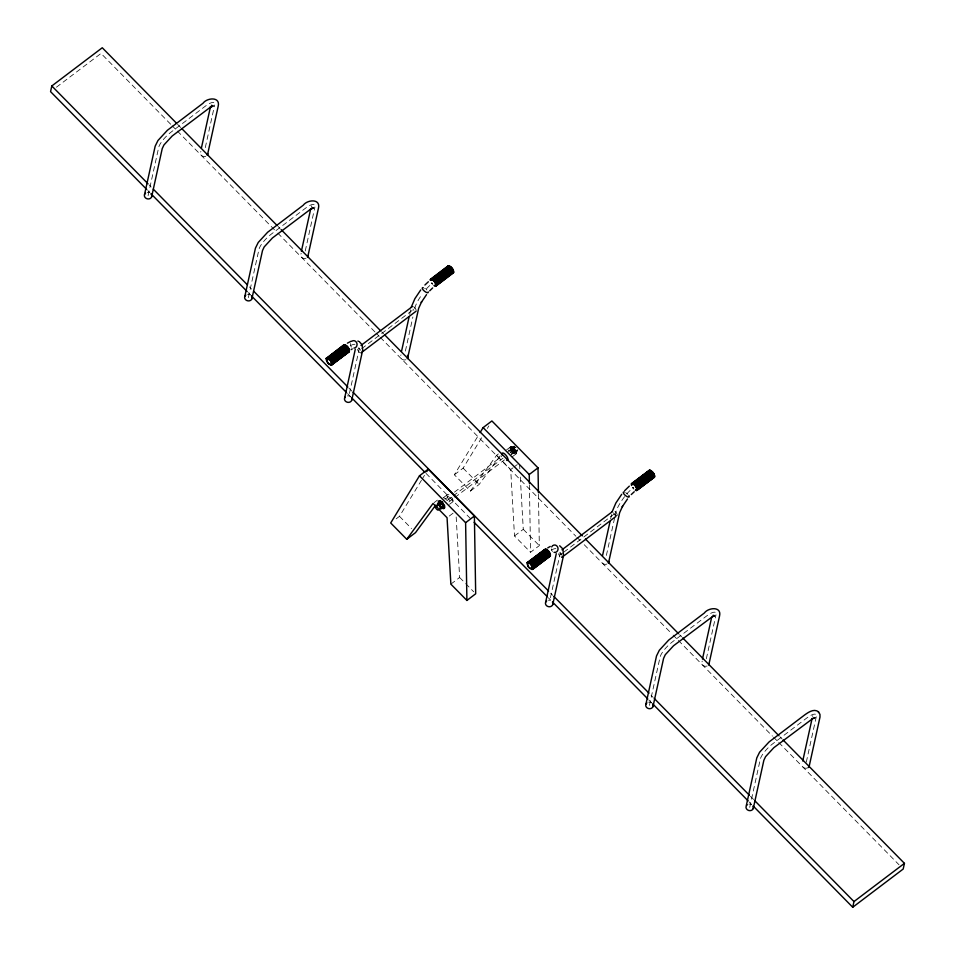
<?xml version="1.0" encoding="UTF-8"?>
<svg xmlns="http://www.w3.org/2000/svg" width="955" height="955" viewBox="0 0 955 955"><rect width="100%" height="100%" fill="white"/><g stroke="black" fill="none" stroke-linecap="round" stroke-linejoin="round"><path stroke-width="0.72" stroke-dasharray="4.78 3.58" d="M311.378 205.838L311.378 206.841M812.729 715.593L812.729 716.596M148.085 195.668L158.697 147.404A14.946 4.345 -44.5 0 1 171.232 131.993L205.241 106.244A14.946 4.345 -44.5 0 1 214.756 104.179M205.289 147.619L214.648 105.026M248.36 297.626L258.972 249.351A14.946 4.345 -44.5 0 1 271.507 233.951L305.516 208.19A14.946 4.345 -44.5 0 1 315.031 206.125M305.242 250.998L314.923 206.984M349.435 393.448L358.794 350.855A37.364 10.863 -44.5 0 0 358.686 346.438M409.647 314.398L410.901 308.716M405.386 351.07L412.882 317M517.479 450.903L515.282 452.563L513.396 451.5L511.808 449.029L512.131 447.608L514.315 445.949L514.005 447.37L515.593 449.841L517.479 450.903L517.789 449.483M515.282 452.563L515.593 451.142L514.017 448.659L512.131 447.608M550.414 597.794L559.785 555.201A37.364 10.863 -44.5 0 0 559.94 551.68M610.639 518.744L611.57 514.494M606.377 555.428L614.805 517.097M615.115 515.676L615.736 512.835A37.364 10.863 -44.5 0 1 624.606 496.636M649.436 705.423L660.06 657.159A14.946 4.345 -44.5 0 1 672.583 641.748L706.593 615.999A14.946 4.345 -44.5 0 1 716.119 613.934M706.33 658.795L716.011 614.781M749.711 807.381L760.323 759.106A14.946 4.345 -44.5 0 1 772.858 743.694L806.868 717.945A14.946 4.345 -44.5 0 1 816.394 715.88M806.295 762.162L816.274 716.739M396.194 518.816L399.488 516.321L421.442 480.317M422.206 479.076L424.474 475.351M500.181 455.786L479.159 484.448L470.385 491.085L454.341 474.778L478.574 435.05M454.341 474.778L463.115 468.129L482.048 437.092M487.348 428.401L488.865 425.918M470.385 491.085L496.66 455.272L498.856 453.613M56.429 87.203L101.027 53.432L171.1 124.675M361.682 348.671L414.207 308.895M434.119 502.628L437.414 500.134M442.893 498.092L447.286 494.762M506.532 449.901L510.925 446.582M510.865 448.504A4.489 1.743 52.9 0 1 514.172 447.955A4.489 1.743 52.9 0 1 516.082 453.792A4.489 1.743 52.9 0 1 510.865 448.504L511.403 448.289M444.982 499.31L449.71 495.74M454.437 492.159L501.685 456.383M507.941 451.667L512.31 448.337M511.808 449.029L515.008 446.594M513.539 448.659A2.244 0.871 52.9 0 1 515.187 451.703A2.244 0.871 52.9 0 1 512.859 450.402A2.244 0.871 52.9 0 1 512.811 448.253L513.539 448.659A3.88 1.516 52.9 0 1 515.211 453.709A3.88 1.516 52.9 0 1 510.698 449.125A3.88 1.516 52.9 0 1 513.563 448.659L515.736 447M514.017 448.659L516.213 447M447.227 500.42L451.978 496.827M453.159 495.932L503.022 458.173M510.149 452.777L513.706 450.08M513.396 451.5L515.593 449.841M448.946 501.924L453.673 498.343M454.855 497.448L504.467 459.892M510.698 455.141L517.288 450.175M449.566 504.264L452.861 501.781M512.107 456.908L516.488 453.589M449.256 516.07L453.649 512.751M538.465 494.26L539.324 545.615L530.55 552.265L514.506 535.946L510.698 469.55L512.895 467.89M513.993 467.055L517.276 464.56M450.867 584.138L459.642 577.489L456.18 516.989M514.506 535.946L523.28 529.309L520.153 474.707M560.334 554.783L562.662 553.017M563.832 552.133L615.187 513.253M177.57 124.317L180.71 127.504M277.977 226.395L280.066 228.52M381.511 331.671L383.612 333.796M679.59 634.729L681.679 636.854M779.984 736.818L782.073 738.943M496.66 455.272L510.698 469.55M172.139 125.738L176.329 129.987M177.367 131.05L276.723 232.077M277.774 233.139L375.04 332.03M376.079 333.092L379.219 336.291M380.269 337.354L575.841 536.197M576.892 537.259L580.031 540.458M584.209 544.708L672.057 634.025M673.108 635.087L677.286 639.349M678.337 640.411L772.464 736.114M773.514 737.176L777.692 741.426M778.743 742.489L899.013 864.776M463.115 468.129L479.159 484.448M523.28 529.309L539.324 545.615M149.064 184.864L151.165 186.989M249.47 286.942L251.559 289.067M348.826 387.969L351.965 391.156M550.677 593.198L552.766 595.323M651.083 695.276L653.172 697.401M750.439 796.303L753.579 799.49M147.822 190.534L149.911 192.659M248.228 292.624L250.317 294.749M347.584 393.639L350.712 396.826M426.014 473.394L470.994 519.114M548.385 597.806L550.474 599.931M648.779 699.896L651.919 703.083M749.186 801.973L751.275 804.098M399.488 516.321L411.51 528.557M459.642 577.489L464.655 582.586M465.658 583.601L473.68 591.766M633.834 488.781L632.628 487.265M633.762 489.067L632.365 487.313M432.842 284.435L431.636 282.919M431.385 282.955L432.042 283.874M519.556 464.381L519.818 468.798M529.416 484.77L530.55 552.265M616.381 515.7A2.984 1.17 52.9 0 1 613.552 512.811M614.972 511.355A2.984 1.17 52.9 0 1 617.205 514.852M617.193 515.294A2.984 1.17 52.9 0 1 616.775 515.724M560.024 556.204A2.984 1.17 52.9 0 1 558.436 553.733M560.119 552.885A2.984 1.17 52.9 0 1 561.97 555.225M555.917 548.659A37.364 10.863 -44.5 0 0 554.712 548.719A14.23 4.142 -44.5 0 0 550.534 550.546M548.373 600.229A3.736 3.259 12.4 0 1 550.295 600.397M552.515 551.441A3.736 3.331 82 0 1 551.381 548.839M626.802 493.902A14.23 4.142 -44.5 0 1 633.762 487.348M606.831 564.107A3.736 3.259 12.4 0 1 601.578 559.94M625.644 492.613A3.736 1.253 39.3 0 1 627.901 494.356M413.897 310.315A2.984 1.17 52.9 0 1 412.93 309.11M413.467 306.651A2.984 1.17 52.9 0 1 416.225 310.494M360.548 352.884A2.984 1.17 52.9 0 1 358.292 350.974A2.984 1.17 52.9 0 1 357.337 348.396M358.149 347.99A2.984 1.17 52.9 0 1 360.62 350.222M354.926 344.301A37.364 10.863 -44.5 0 0 353.732 344.361A14.23 4.142 -44.5 0 0 349.554 346.199M347.381 395.883A3.736 3.259 12.4 0 1 350.927 397.041M351.524 347.083A3.736 3.331 82 0 1 350.461 343.514M414.757 308.477A37.364 10.863 -44.5 0 1 422.086 294.355M426.396 288.899A14.23 4.142 -44.5 0 1 432.77 283.002M405.851 359.749A3.736 3.259 12.4 0 1 401.005 354.83M424.653 288.255A3.736 1.253 39.3 0 1 425.441 288.756M426.205 289.353A3.736 1.253 39.3 0 1 426.909 290.01M707.106 666.053A3.736 3.259 12.4 0 1 702.259 661.135M648.636 702.176A3.736 3.259 12.4 0 1 651.441 702.761M807.381 768.011A3.736 3.259 12.4 0 1 802.128 763.833M748.911 804.134A3.736 3.259 12.4 0 1 751.716 804.707M306.018 258.256A3.736 3.259 12.4 0 1 301.183 253.326M247.56 294.379A3.736 3.259 12.4 0 1 250.353 294.952M205.755 156.298A3.736 3.259 12.4 0 1 200.908 151.379M147.285 192.433A3.736 3.259 12.4 0 1 149.207 192.6M508.215 450.032A4.489 1.743 52.9 0 1 510.543 452.145M511.223 453.088A4.489 1.743 52.9 0 1 511.773 454.067M443.884 497.925A4.489 1.743 52.9 0 1 445.352 498.749M446.152 499.465A4.489 1.743 52.9 0 1 446.916 500.325M510.316 448.922A4.489 1.743 52.9 0 0 515.533 454.21A4.489 1.743 52.9 0 0 513.623 448.373A4.489 1.743 52.9 0 0 510.316 448.922M511.749 449.71A2.22 0.871 52.9 0 0 514.327 452.336A2.22 0.871 52.9 0 0 513.384 449.447A2.22 0.871 52.9 0 0 511.749 449.71M511.367 449.507A2.829 1.098 52.9 0 0 514.649 452.837A2.829 1.098 52.9 0 0 513.456 449.16A2.829 1.098 52.9 0 0 511.367 449.507M510.925 449.829A2.829 1.098 52.9 0 0 514.208 453.171A2.829 1.098 52.9 0 0 513.014 449.495A2.829 1.098 52.9 0 0 510.925 449.829M510.257 449.459A3.88 1.516 52.9 0 0 514.769 454.043A3.88 1.516 52.9 0 0 513.121 448.993A3.88 1.516 52.9 0 0 510.257 449.459M447.227 496.684A4.489 1.743 52.9 0 0 452.443 501.984A4.489 1.743 52.9 0 0 450.545 496.134A4.489 1.743 52.9 0 0 447.227 496.684"/><path stroke-width="1.43" d="M326.097 358.614C326.228 361.36 328.723 365.335 331.695 364.977L349.255 351.679C349.924 348.862 346.832 344.552 343.86 344.898L326.097 358.614L344.266 344.695M326.312 358.185C329.272 357.839 332.364 362.148 331.695 364.977M343.633 345.961L343.86 344.898M344.039 346.283L344.242 345.364M434.298 285.915L435.934 286.046L453.482 272.76C454.15 269.931 451.058 265.633 448.098 265.968L430.538 279.266L430.299 280.328L437.33 275.016M430.538 279.266C433.51 278.92 436.602 283.229 435.934 286.046M447.859 267.042L448.098 265.968M545.245 549.041L527.291 562.543C526.623 565.36 529.715 569.669 532.687 569.323L550.235 556.025C551.501 553.482 545.997 546.726 544.613 550.307M532.496 568.476C528.998 556.383 523.674 568.321 532.496 568.476L550.474 554.962M532.687 569.323C533.356 566.506 530.264 562.197 527.291 562.543M635.278 490.273L636.913 490.404L654.473 477.106C655.13 474.205 652.289 470.731 649.484 470.123L631.53 483.612L631.47 485.474M631.697 485.009L636.925 480.365M632.246 483.91C634.49 484.03 638.465 489.032 635.72 490.058M636.913 490.404C637.582 487.575 634.49 483.266 631.53 483.612M648.839 471.388L649.484 470.123M355.284 349.303L344.648 397.96M556.276 553.661L545.627 602.307M563.498 555.512L562.961 549.018L559.69 545.771M176.532 123.255L102.269 47.75L51.809 85.962L50.555 91.644L146.772 189.472M144.539 194.498L155.164 146.199L157.957 140.516L167.376 130.298L202.949 103.307C206.984 97.649 220.498 96.419 218.206 106.172L207.581 154.471M151.63 196.837L162.231 148.598L163.938 144.969L172.198 135.992L210.172 107.378M201.433 147.882L210.482 106.733M244.814 296.456L255.439 248.157L258.232 242.463L267.639 232.244L303.213 205.253C307.259 199.595 320.761 198.365 318.469 208.118L307.856 256.418M251.893 298.796L262.506 250.544L264.201 246.915L272.473 237.938L310.435 209.324M301.386 251.249L310.435 210.1M351.726 400.288L362.745 349.781L361.969 344.66L359.534 341.89M401.53 351.321L409.026 317.239M407.678 357.922L418.66 308.286L421.609 301.84L421.286 302.401L426.527 294.629M437.211 505.517L437.521 504.097L439.718 502.437L441.604 503.5L443.192 505.971L442.869 507.392L440.685 509.051L440.995 507.63L443.192 505.971M439.718 502.437L439.407 503.858A4.489 1.743 52.9 0 1 439.061 500.993M552.718 604.646L563.331 556.359M602.521 555.679L610.018 521.585M608.669 562.268L619.64 512.644L622.6 506.198L622.266 506.747L627.507 498.988M645.902 704.253L656.515 655.954L659.32 650.271L668.727 640.041L704.301 613.05C708.347 607.404 721.849 606.174 719.557 615.927L708.932 664.226M652.981 706.593L663.594 658.353L665.289 654.712L673.55 645.747L712.728 616.452M702.474 659.046L711.523 617.897M753.256 808.551L763.857 760.299L765.564 756.67L773.825 747.693L813.003 718.399M802.749 761.004L812.108 718.435M809.207 766.173L819.999 717.026L819.951 714.316L818.16 711.606M753.376 806.235L852.731 907.25L853.973 901.568L904.445 863.356L783.124 740.006M904.445 863.356L903.191 869.038L852.731 907.25M411.211 307.295L414.876 298.688L420.725 289.95M612.203 511.653L615.856 503.034L621.705 494.296M326.682 358.662C327.935 369.704 336.673 361.718 326.682 358.662L344.827 344.731M430.729 280.101L449.053 265.812M434.143 285.461C438.07 286.166 433.463 278.645 430.908 279.731M649.269 471.161L650.271 470.66L652.158 471.937M439.037 509.576L447.059 517.729L450.867 584.138L466.911 600.444L475.686 593.795L474.384 516.034L428.258 469.144L419.484 475.793L390.702 522.97L406.746 539.277L415.521 532.627L435.671 505.171M426.742 471.627L428.258 469.144M480.09 432.567L483.111 427.601L491.897 420.952L538.011 467.855L538.441 492.792M406.746 539.277L433.033 503.464L436.029 506.52M624.618 490.727L629.333 486.131M429.702 290.821L432.651 287.944M424.915 285.008L428.353 281.773M631.255 494.571L634.239 491.753M430.323 279.696L448.492 265.765M327.028 358.483L338.953 349.506M339.371 349.279L344.051 345.734M437.748 274.789L448.814 266.266M331.015 355.869L333.355 354.09M431.732 279.6L435.253 276.938M327.947 358.316L345.495 345.018M432.173 279.385L449.721 266.099M328.687 358.817L346.247 345.531M432.913 279.899L450.474 266.6M329.463 359.522L347.011 346.223M433.689 280.591L451.238 267.305M330.191 360.357L347.751 347.059M434.43 281.427L451.978 268.14M330.848 361.276L348.408 347.978M435.086 282.346L452.634 269.059M331.385 362.22L348.933 348.921M435.611 283.289L453.171 270.002M331.755 363.115L349.303 349.817M435.981 284.184L453.53 270.898M335.181 361.086L337.521 359.319M448.778 275.076L451.118 273.309M331.934 363.903L349.494 350.616M436.16 284.984L453.721 271.686M337.175 360.071L345.364 353.863M435.552 285.581L443.741 279.373M450.772 274.061C455.631 272.653 452.181 267.472 449.292 266.302M330.74 365.132L349.255 351.679M437.306 284.435L451.357 273.799M331.301 365.168L349.47 351.249M435.528 286.249L453.697 272.318M360.99 345.447L412.345 306.567M361.205 352.777L416.058 311.235M437.677 505.78A2.244 0.871 52.9 0 1 438.202 504.741L440.398 503.082M437.521 504.097L439.407 505.159L441.604 503.5M440.494 508.335L442.69 506.663M466.911 600.444L465.61 522.683L474.384 516.034M529.392 483.302L529.237 474.504L538.011 467.855M527.076 562.973L544.637 549.674M631.303 484.042L648.863 470.755M528.258 562.376L545.806 549.089M632.485 483.457L650.033 470.158M527.673 563.008L538.548 554.855M542.882 551.489L545.221 549.722M641.259 476.999L649.794 470.624M530.574 560.943L532.914 559.176M535.254 557.398L545.042 550.092M633.631 482.908L643.419 475.59M528.497 562.877L546.487 549.376M632.723 483.946L650.713 470.445M529.679 563.175L547.227 549.877M633.905 484.245L651.453 470.958M530.443 563.868L548.003 550.581M634.669 484.949L652.229 471.651M531.183 564.703L548.731 551.417M635.409 485.785L652.969 472.486M531.84 565.623L549.388 552.336M636.066 486.704L653.626 473.405M532.365 566.566L549.925 553.267M636.603 487.647L654.151 474.349M532.735 567.461L550.295 554.175M636.961 488.542L654.521 475.244M636.746 489.008L639.086 487.241M636.197 490.106L654.7 476.044M531.732 569.478L539.921 563.283M543.431 560.621L549.28 556.192M635.958 490.56L638.298 488.781M641.808 486.131L654.473 477.106M532.902 568.894L550.462 555.595M637.128 489.963L654.688 476.676M532.281 569.526L550.235 556.025M636.508 490.595L654.068 477.309M561.982 549.805L612.167 511.796M562.185 557.123L615.88 516.476M818.733 712.048C814.352 708.097 808.372 712.251 804.576 715.009L769.002 741.999L759.595 752.218L756.79 757.912L746.165 806.211A3.736 3.259 12.4 0 0 750.033 810.664A3.736 3.259 12.4 0 0 753.006 806.032M351.13 349.602L352.228 348.933M547.728 547.919L550.235 546.451M347.405 343.155L351.082 341.257M209.658 107.664L211.377 106.697M309.921 209.623L311.652 208.644M453.482 272.76L452.527 272.915M653.745 476.808L654.139 475.029L652.802 472.653M549.519 555.726L549.913 553.96L547.931 550.868M210.78 107.032L213.598 106.017L211.389 105.289M311.055 208.978L313.873 207.963L311.999 207.498M712.144 616.787L714.961 615.772L713.087 615.307M812.418 718.733L815.236 717.718L814.09 717.826M344.588 345.197C346.832 345.316 350.807 350.306 348.062 351.345M357.85 341.066L358.71 341.413M652.838 476.975L653.507 477.261M438.202 504.741L438.942 505.147A2.244 0.871 52.9 0 1 440.577 507.583A2.244 0.871 52.9 0 1 439.646 508.263M546.63 549.829L547.275 550.259M483.111 427.601L529.237 474.504M181.76 128.567L276.926 225.332M281.116 229.582L380.472 330.609M384.65 334.859L582.323 535.839M585.463 539.026L678.539 633.666M682.718 637.916L778.946 735.756M51.809 85.962L148.025 183.802M153.254 189.114L247.381 284.817M253.66 291.191L347.787 386.894M353.016 392.219L548.588 591.061M553.816 596.386L648.982 693.151M654.223 698.463L749.389 795.229M754.617 800.553L853.973 901.568M150.962 193.734L247.178 291.562M251.356 295.811L346.534 392.577M351.762 397.901L424.975 472.331M474.122 522.313L547.334 596.744M552.563 602.068L647.741 698.833M652.969 704.145L748.147 800.911M419.484 475.793L465.61 522.683M439.407 505.159L440.995 507.63M562.352 556.395A2.984 1.17 52.9 0 1 561.91 557.266M552.468 602.128A3.736 3.259 12.4 0 1 551.166 606.341A3.736 3.259 12.4 0 1 546.224 605.327A3.736 3.259 12.4 0 1 546.666 600.922M552.861 545.544A3.736 3.331 82 0 1 557.995 548.11A3.736 3.331 82 0 1 554.055 552.348M551.727 546.952A3.736 3.331 82 0 1 552.205 546.164M608.836 561.445A3.736 3.259 12.4 0 1 608.251 563.032M628.927 495.657A3.736 1.253 39.3 0 1 627.829 496.934A3.736 1.253 39.3 0 1 623.842 493.854A3.736 1.253 39.3 0 1 624.26 492.028M351.81 398.605A3.736 3.259 12.4 0 1 347.536 402.318A3.736 3.259 12.4 0 1 345.053 397.196M351.882 341.198A3.736 3.331 82 0 1 356.895 343.287A3.736 3.331 82 0 1 353.947 348.098M407.439 355.403A3.736 3.259 12.4 0 1 407.272 358.674M428.198 291.86A3.736 1.253 39.3 0 1 426.372 292.397A3.736 1.253 39.3 0 1 422.707 289.293A3.736 1.253 39.3 0 1 423.268 287.682M709.111 663.391A3.736 3.259 12.4 0 1 708.526 664.978M652.742 704.074A3.736 3.259 12.4 0 1 651.429 708.3A3.736 3.259 12.4 0 1 646.487 707.273A3.736 3.259 12.4 0 1 646.929 702.88M809.374 765.337A3.736 3.259 12.4 0 1 808.169 767.557M746.583 805.447A3.736 3.259 12.4 0 1 747.204 804.826M308.023 255.582A3.736 3.259 12.4 0 1 307.438 257.182M251.654 296.277A3.736 3.259 12.4 0 1 250.353 300.491A3.736 3.259 12.4 0 1 245.399 299.464A3.736 3.259 12.4 0 1 245.853 295.071M207.748 153.636A3.736 3.259 12.4 0 1 207.175 155.223M151.379 194.331A3.736 3.259 12.4 0 1 150.078 198.544A3.736 3.259 12.4 0 1 145.136 197.518A3.736 3.259 12.4 0 1 145.578 193.125M502.091 455.141A4.489 1.743 52.9 0 1 503.583 453.231A4.489 1.743 52.9 0 1 507.535 457.708A4.489 1.743 52.9 0 1 506.723 460.394M438.834 504.264A4.489 1.743 52.9 0 1 439.957 501.423A4.489 1.743 52.9 0 1 444.218 506.783A4.489 1.743 52.9 0 1 441.616 507.762M444.624 508A4.489 1.743 52.9 0 1 441.377 506.627M440.052 500.826A4.489 1.743 52.9 0 1 440.744 501.124M441.52 501.65A4.489 1.743 52.9 0 1 442.308 502.366M444.302 505.159A4.489 1.743 52.9 0 1 444.684 506.078M440.458 502.76A2.22 0.871 52.9 0 1 442.786 504.347A2.22 0.871 52.9 0 1 442.738 506.317M439.933 502.987A2.829 1.098 52.9 0 1 441.473 502.581A2.829 1.098 52.9 0 1 443.681 505.684A2.829 1.098 52.9 0 1 442.535 506.627M443.968 505.064A3.88 1.516 52.9 0 1 444.099 507.654A3.88 1.516 52.9 0 1 441.437 506.341M439.718 503.93A3.88 1.516 52.9 0 1 440.888 501.578M443.49 504.228A3.88 1.516 52.9 0 0 441.556 502.032A2.829 1.098 52.9 0 0 441.15 501.853M444.696 507.201A3.88 1.516 52.9 0 1 443.227 507.093M439.825 502.796A3.88 1.516 52.9 0 1 440.733 500.993M441.998 501.697A3.88 1.516 52.9 0 1 442.69 502.33M440.374 502.652A2.829 1.098 52.9 0 1 440.792 501.829M442.081 502.378A2.829 1.098 52.9 0 1 442.583 502.831M435.504 507.427A2.244 0.871 52.9 0 0 438.118 510.077A2.244 0.871 52.9 0 0 437.163 507.153A2.244 0.871 52.9 0 0 435.504 507.427"/></g></svg>
